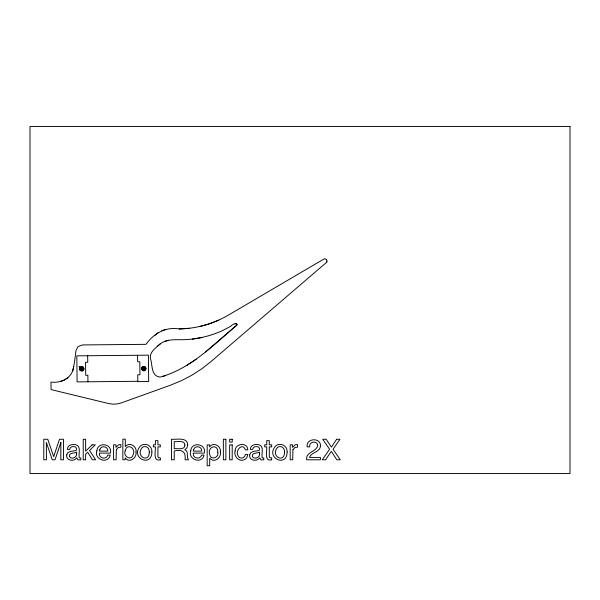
<?xml version="1.0" encoding="UTF-8"?>
<svg xmlns="http://www.w3.org/2000/svg" width="600" height="600" viewBox="0 0 600 600"><rect width="100%" height="100%" fill="white"/><g stroke="black" fill="none" stroke-linecap="round" stroke-linejoin="round"><path stroke-width="0.9" d="M164.85 375.668C193.155 366.173 214.298 344.153 236.535 325.388C238.365 321.18 230.655 325.365 230.722 326.303L221.678 330.99C209.228 336.465 195.757 339.532 182.145 339.728C174.863 339.735 166.898 339.127 160.613 343.567C156.315 347.618 149.108 351.84 150.465 358.71C152.595 364.493 150.93 375.42 159.075 376.89C159.495 378.015 171.525 373.245 162.465 376.545M83.828 368.243C81.03 370.47 77.543 368.835 81.15 366.735C83.475 365.415 81.75 372.608 80.198 370.35L83.235 367.252C84.855 368.685 83.242 371.55 81.18 370.905M141.892 367.485L141.608 368.572L145.935 368.513L145.665 369.623L141.877 367.47L143.76 366.382L145.65 367.455L141.892 369.638L143.235 370.657L144.308 366.435C141.72 367.642 146.16 376.087 143.197 366.465M73.77 366.735C70.852 376.553 73.912 370.298 75.953 350.558L78.097 346.553L82.358 344.94L145.995 344.332C153.922 333.42 165.458 326.618 179.212 328.928C196.185 328.665 213 324.015 227.692 315.502L323.752 259.132C324.75 257.707 327.405 260.618 326.61 259.748M205.567 351.975L236.663 325.245L236.708 323.925L235.267 323.61L236.708 323.925L236.715 325.185M326.873 261.788C325.433 263.805 327.72 261.135 326.85 260.197M236.827 324.93L236.535 325.388M72.698 370.785C69.488 379.538 59.693 383.168 50.985 382.103L51.075 389.595L108.795 403.582L112.965 404.175L117.172 403.95L121.252 402.915L170.415 385.215L181.358 380.7L191.85 375.218L201.795 368.798L211.103 361.485L326.243 262.635M80.67 370.71L82.785 366.915L82.26 366.697M142.71 370.44L144.833 366.645L145.297 367.005L142.26 370.103M236.663 325.245L236.835 324.173M144.345 370.62L145.65 369.6M154.733 335.475L157.988 332.76M160.62 343.582L157.35 346.275M60.54 381.532L64.455 380.01L67.927 377.64M196.245 359.265L186.3 365.685M80.198 370.35L79.852 369.9L83.602 367.718M235.267 323.61L236.055 323.505M218.663 320.19L209.183 323.888L199.395 326.625M161.715 330.735L165.757 329.468M164.347 341.558L168.39 340.29M141.593 368.558L141.69 369.135L145.852 367.95L145.95 368.535M202.38 337.44L192.33 339.12M189.36 328.298L179.212 328.928M79.567 368.843L83.903 368.805M137.572 355.26L137.64 361.778L139.808 361.763L139.935 374.775L137.745 374.767L137.828 381.63L148.672 381.525L148.417 355.163L76.83 355.845L77.085 381.885L137.82 381.293M143.22 370.635L143.797 370.725M141.675 368.01L145.882 369.097M79.635 368.28L83.835 369.36M236.04 323.483L236.513 323.715M83.625 369.885C80.895 369.66 75.037 362.197 83.28 370.343M82.8 366.93L83.235 367.252M145.328 370.072L142.215 367.013L142.68 366.683L144.885 370.425M141.675 369.112L141.907 369.66M87.675 355.74L87.75 362.257L85.552 362.25L85.703 375.293L87.87 375.27L87.922 381.772M80.617 366.93L82.838 370.688M82.297 370.89L81.135 366.712M81.742 370.972L81.698 366.63M145.635 367.433L145.868 367.972M79.627 369.382L79.867 369.923M60.87 442.478L60.81 459.795L63.457 459.795L63.457 439.268L59.512 439.268L53.655 456.623L47.76 439.268L43.777 439.268L43.777 459.795L46.432 459.795L46.358 442.478L52.26 459.795L55.012 459.795L60.87 442.478M217.785 452.22C219.292 457.77 210.465 460.71 209.722 454.44C206.895 446.707 218.167 443.13 217.785 452.22M125.227 450.795C122.625 456.6 131.828 461.385 133.192 454.545C136.215 447.87 126.705 442.86 125.227 450.795M136.02 452.025C137.197 457.972 129.075 463.59 125.16 457.882L125.16 459.795L122.843 459.795L122.843 439.192L125.288 439.192L125.288 446.647C129.105 441.562 137.205 446.085 136.02 452.025M151.882 451.995C151.778 467.655 130.56 458.16 139.852 446.632A6.18 6.18 0 0 1 143.46 444.533C147.968 443.408 152.385 447.412 151.882 451.995M235.11 450.862C233.483 456.48 239.295 462.607 244.808 459.457A5.137 5.137 0 0 0 247.072 457.072L247.8 454.5L245.355 454.5C245.062 456.75 242.97 458.58 240.66 457.98A3.083 3.083 0 0 1 238.62 456.54C233.978 451.455 242.565 441.653 245.355 449.857L247.8 449.857C247.702 441.847 234.862 443.34 235.11 450.862M287.123 451.995C287.01 467.655 265.793 458.16 275.085 446.632A6.18 6.18 0 0 1 278.7 444.533C283.2 443.408 287.625 447.412 287.123 451.995M96.87 450.877C93.847 459.713 108.248 464.445 110.205 455.1L107.73 455.1C106.515 460.08 98.422 458.423 99.442 453.112L110.415 453.112C112.815 443.603 97.462 441.33 96.87 450.877M190.733 450.877C187.71 459.713 202.118 464.445 204.067 455.1L201.6 455.1C200.377 460.08 192.285 458.423 193.312 453.112L204.278 453.112C206.685 443.603 191.325 441.33 190.733 450.877M220.35 451.98C221.67 457.882 213.84 463.56 209.692 458.115L209.692 465.765L207.173 465.765L207.173 444.9L209.618 444.9L209.618 446.88C213.263 441.525 221.46 446.055 220.35 451.98M184.898 445.065C184.95 450.382 177.33 448.298 174.233 448.673L174.233 441.653C177.322 442.132 184.762 439.763 184.898 445.065M66.735 454.882C65.565 460.65 74.025 462.037 76.762 457.815L77.955 459.885L80.812 459.862L80.812 458.01L79.312 457.853C78.12 453.847 81.765 445.95 75.615 444.713C72.27 443.798 67.14 445.132 67.425 449.4L69.773 449.4C69.832 446.377 73.695 446.055 75.787 447.165L76.703 449.033L76.102 450.487C72.983 451.32 67.575 450.697 66.735 454.882M249.705 454.882C248.535 460.65 256.987 462.037 259.725 457.815L260.925 459.885L263.775 459.862L263.775 458.01L262.275 457.853C261.082 453.847 264.728 445.95 258.585 444.713C255.233 443.798 250.11 445.132 250.388 449.4L252.735 449.4C252.803 446.377 256.657 446.055 258.757 447.165L259.673 449.033L259.065 450.487C255.945 451.32 250.545 450.697 249.705 454.882M320.483 445.71C320.452 452.243 311.295 451.98 309.45 457.418L320.385 457.418L320.385 459.795L306.645 459.795C305.587 451.822 316.125 451.98 317.7 445.822C317.798 440.138 308.528 441.382 309.69 446.88L307.132 446.88C305.73 438.165 320.632 437.138 320.483 445.71M149.257 452.07C149.49 463.403 135.757 456.757 141.57 448.35A3.42 3.42 0 0 1 143.85 446.7C147.12 445.763 149.678 448.965 149.257 452.07M284.49 452.07C284.722 463.403 270.998 456.757 276.803 448.35A3.42 3.42 0 0 1 279.082 446.7C282.36 445.763 284.91 448.965 284.49 452.07M187.718 444.803L186.96 447.817L184.822 449.707C188.722 451.125 186.547 455.978 187.958 458.88L188.505 459.795L185.093 459.795C186 451.77 182.333 449.183 174.233 450.99L174.233 459.795L171.45 459.795L171.45 439.268C176.303 439.732 187.425 436.778 187.718 444.803M76.635 454.207C76.838 457.627 71.407 459.66 69.48 456.787C68.332 452.34 74.22 453.51 76.635 452.183L76.635 454.207M259.597 454.207C259.8 457.627 254.37 459.66 252.45 456.787C251.295 452.34 257.183 453.51 259.597 452.183L259.597 454.207M116.347 449.685L116.093 459.795L113.573 459.795L113.573 444.825L115.965 444.825L115.965 447.412L118.635 444.765L120.855 444.562L120.855 447.217L118.35 447.45L116.347 449.685M292.95 449.685L292.695 459.795L290.183 459.795L290.183 444.825L292.567 444.825L292.567 447.412L295.245 444.765L297.465 444.562L297.465 447.217L294.952 447.45L292.95 449.685M99.863 449.355L99.51 451.118L107.828 451.118C108.323 446.467 101.302 444.982 99.863 449.355M193.725 449.355L193.38 451.118L201.697 451.118C202.185 446.467 195.173 444.982 193.725 449.355M336.638 439.268L331.44 447.12L326.197 439.268L322.718 439.268L329.61 449.272L322.252 459.795L325.612 459.795L331.298 451.357L336.832 459.795L340.282 459.795L333.06 449.272L339.952 439.268L336.638 439.268M92.093 444.825L85.635 451.185L85.635 439.268L83.22 439.268L83.22 459.795L85.635 459.795L85.635 454.178L87.742 452.25L92.415 459.795L95.625 459.795L89.573 450.435L95.31 444.825L92.093 444.825M160.312 459.795C152.678 462.007 155.76 450.69 155.377 446.88L153.352 446.88L153.352 444.825L155.377 444.825L155.377 440.647L157.92 440.647L157.92 444.825L160.312 444.825L160.312 446.88L157.92 446.88L157.92 456.653L158.453 457.702L160.312 457.815L160.312 459.795M271.673 459.795C264.038 462.007 267.12 450.69 266.745 446.88L264.712 446.88L264.712 444.825L266.745 444.825L266.745 440.647L269.288 440.647L269.288 444.825L271.673 444.825L271.673 446.88L269.288 446.88L269.288 456.653L269.812 457.702L271.673 457.815L271.673 459.795M570 126.427L30 126.427L30 473.572L570 473.572L570 126.427M225.877 439.268L223.358 439.268L223.358 459.795L225.877 459.795L225.877 439.268M232.208 439.268L229.65 439.268L229.65 442.118L232.208 442.118L232.208 439.268M232.208 444.9L229.65 444.9L229.65 459.795L232.208 459.795L232.208 444.9"/></g></svg>
